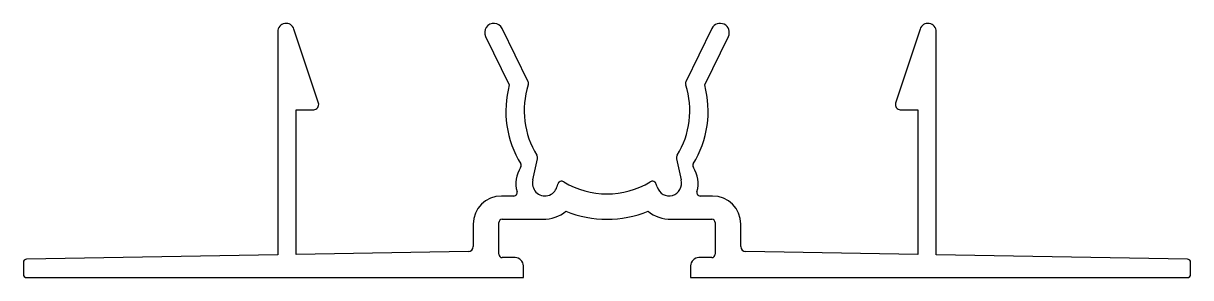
# Model space of a CAD drawing. Extents: x 1030.9 to 1101.1, y 2058.6 to 2073.9.
import ezdxf

# ---------------------------------------------------------------- set-up
doc = ezdxf.new("R2010")
doc.units = 0
doc.layers.get('0').update_dxf_attribs({"linetype": 'CONTINUOUS'})

msp = doc.modelspace()

# ---------------------------------------------------------------- linework, layer by layer
at = {"color": 0}
for p, q in [((1046.194, 2073.383), (1046.194, 2059.985)), ((1048.639, 2069.094), (1047.169, 2073.54)), ((1058.695, 2073.092), (1060.114, 2070.185)), ((1061.247, 2070.371), (1059.684, 2073.574)), ((1072.304, 2073.574), (1070.741, 2070.371)), ((1071.874, 2070.185), (1073.293, 2073.092)), ((1084.819, 2073.54), (1083.348, 2069.094)), ((1085.794, 2059.985), (1085.794, 2073.383)), ((1047.294, 2060.004), (1047.294, 2068.7)), ((1047.294, 2068.7), (1048.355, 2068.7)), ((1083.633, 2068.7), (1084.694, 2068.7)), ((1084.694, 2068.7), (1084.694, 2060.004)), ((1061.541, 2064.48), (1061.812, 2065.748)), ((1070.176, 2065.748), (1070.447, 2064.48)), ((1063.027, 2064.222), (1062.983, 2064.067)), ((1069.005, 2064.067), (1068.96, 2064.222)), ((1060.393, 2063.518), (1059.644, 2063.518)), ((1072.344, 2063.518), (1071.595, 2063.518)), ((1057.944, 2061.818), (1057.944, 2060.485)), ((1059.494, 2060.018), (1059.494, 2061.918)), ((1059.694, 2062.118), (1062.131, 2062.118)), ((1069.857, 2062.118), (1072.294, 2062.118)), ((1072.494, 2061.918), (1072.494, 2060.018)), ((1074.044, 2060.485), (1074.044, 2061.818)), ((1046.194, 2059.985), (1031.09, 2059.721)), ((1057.649, 2060.185), (1047.294, 2060.004)), ((1060.464, 2059.818), (1059.694, 2059.818)), ((1072.294, 2059.818), (1071.524, 2059.818)), ((1084.694, 2060.004), (1074.339, 2060.185)), ((1100.897, 2059.721), (1085.794, 2059.985)), ((1030.894, 2059.521), (1030.894, 2058.818)), ((1060.964, 2058.618), (1060.964, 2059.318)), ((1071.024, 2059.318), (1071.024, 2058.618)), ((1101.094, 2058.818), (1101.094, 2059.521)), ((1031.094, 2058.618), (1060.964, 2058.618)), ((1071.024, 2058.618), (1100.894, 2058.618))]:
    msp.add_line(p, q, dxfattribs=at)
for centre, radius, start, end in [((1046.694, 2073.383), 0.5, 18.30399, 180), ((1059.189, 2073.333), 0.55, 26.01183, 206.01183), ((1072.798, 2073.333), 0.55, 333.98817, 153.98817), ((1085.294, 2073.383), 0.5, 0, 161.69601), ((1061.022, 2070.261), 0.25, 341.92599, 26.01183), ((1070.966, 2070.261), 0.25, 153.93299, 198.07025), ((1066.032, 2068.626), 6.12, 165.24941, 211.29662), ((1066.032, 2068.626), 5.02, 161.92599, 211.96108), ((1065.956, 2068.626), 5.02, 328.03892, 18.07165), ((1065.956, 2068.626), 6.12, 328.70338, 14.75059), ((1048.355, 2069), 0.3, 270, 18.30399), ((1083.633, 2069), 0.3, 161.69601, 270), ((1060.632, 2065.343), 0.2, 326.72934, 31.29662), ((1061.519, 2065.81), 0.3, 347.93832, 31.96108), ((1070.469, 2065.81), 0.3, 148.03892, 192.06168), ((1071.356, 2065.343), 0.2, 148.70338, 213.27066), ((1062.262, 2064.274), 1.75, 146.72934, 196.55052), ((1069.726, 2064.274), 1.75, 343.44948, 33.27066), ((1062.262, 2064.274), 0.75, 164, 344), ((1063.268, 2064.153), 0.25, 58.85, 164), ((1065.994, 2068.663), 5.02, 238.85, 301.15), ((1068.72, 2064.153), 0.25, 16, 121.15), ((1069.726, 2064.273), 0.75, 196.00438, 16.00438), ((1059.644, 2061.818), 1.7, 90, 180), ((1060.393, 2063.718), 0.2, 270, 16.55052), ((1071.595, 2063.718), 0.2, 163.44948, 270), ((1072.344, 2061.818), 1.7, 0, 90), ((1062.131, 2064.368), 2.25, 270, 308.37054), ((1065.994, 2068.618), 6.5, 247.70384, 292.29616), ((1069.857, 2064.368), 2.25, 231.62946, 270), ((1059.694, 2061.918), 0.2, 90, 180), ((1072.294, 2061.918), 0.2, 0, 90), ((1057.644, 2060.485), 0.3, 271, 360), ((1074.344, 2060.485), 0.3, 180, 269), ((1031.094, 2059.521), 0.2, 91, 180), ((1059.694, 2060.018), 0.2, 180, 270), ((1060.464, 2059.318), 0.5, 0, 90), ((1071.524, 2059.318), 0.5, 90, 180), ((1072.294, 2060.018), 0.2, 270, 0), ((1100.894, 2059.521), 0.2, 360, 89), ((1031.094, 2058.818), 0.2, 180, 270), ((1100.894, 2058.818), 0.2, 270, 0)]:
    msp.add_arc(centre, radius, start, end, dxfattribs=at)

doc.saveas('drawing.dxf')
